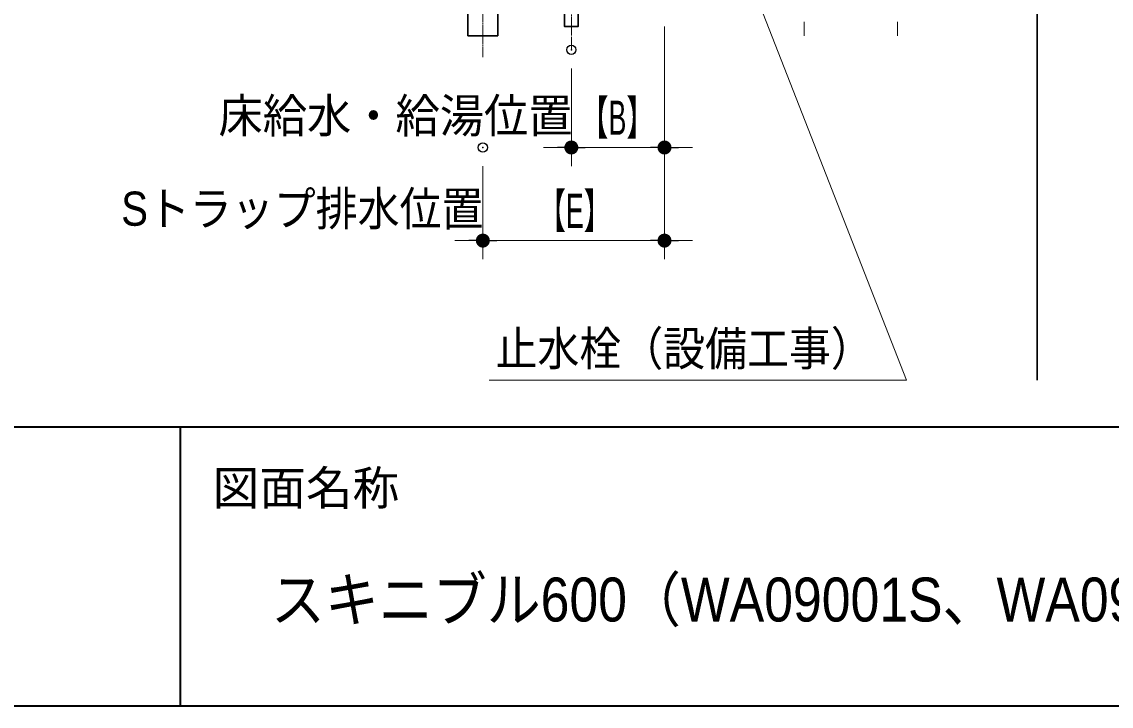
# Model space of a CAD drawing. Units: millimetres, scale not verified. Extents: x -6062 to 6062, y -3045 to 3045.
# Drawn here: x -4108 to -2938, y -2770 to -2035 of the extents above; entities that cross this region are included whole.
import ezdxf
from ezdxf.enums import TextEntityAlignment as Align

# ---------------------------------------------------------------- set-up
doc = ezdxf.new("R2010")
doc.units = ezdxf.units.MM
doc.header["$LTSCALE"] = 20
doc.header["$PDMODE"] = 32
doc.header["$PDSIZE"] = 10
doc.linetypes.add('USER1', pattern=[2.91, 1.76, -0.4, 0.35, -0.4])
for name, color, linetype, lineweight in [('0-1_4給排水', 7, 'Continuous', 30), ('0-2_1図面枠', 7, 'Continuous', 20), ('0-4_0', 7, 'Continuous', 25), ('0-6_2寸法-2', 7, 'Continuous', 15), ('0-8_2寸法-3', 7, 'Continuous', 15)]:
    doc.layers.add(name, color=color, linetype=linetype, lineweight=lineweight)
doc.layers.add('0-5_Defpoints', color=7, linetype='Continuous')
doc.styles.add('ＭＳ Ｐゴシック', font='')
doc.styles.get('ＭＳ Ｐゴシック').set_extended_font_data('MS PGothic')

# ---------------------------------------------------------------- blocks, each defined once
blk = doc.blocks.new('グループ-8')
at = {"layer": '0-1_4給排水', "linetype": 'USER1', "lineweight": 15}
blk.add_line((-36500, -41460), (-36500, -29380), dxfattribs=at)
at = {"layer": '0-1_4給排水'}
blk.add_lwpolyline([(-36820, -40400), (-36180, -40400), (-36180, -41000), (-36820, -41000)], close=True, dxfattribs=at)
blk = doc.blocks.new('グループ-12')
at = {"layer": '0-2_1図面枠', "lineweight": 35}
for p, q in [((-80000, -49400), (80000, -49400)), ((-43000, -49400), (-43000, -55400))]:
    blk.add_line(p, q, dxfattribs=at)
blk.add_lwpolyline([(-80000, 55400), (80000, 55400), (80000, -55400), (-80000, -55400)], close=True, dxfattribs=at)
blk = doc.blocks.new('図面枠')
at = {"layer": '0-2_1図面枠'}
blk.add_blockref('グループ-12', (0, 0), dxfattribs=at)
at = {"layer": '0-2_1図面枠', "style": 'ＭＳ Ｐゴシック'}
blk.add_text('図面名称', height=733.7, dxfattribs=at).set_placement((-42300.1, -51299.8), align=Align.BOTTOM_LEFT)
blk = doc.blocks.new('グループ-24')
at = {"layer": '0-1_4給排水', "linetype": 'USER1', "lineweight": 15}
blk.add_line((-34600, -39100), (-34600, -41300), dxfattribs=at)
at = {"layer": '0-1_4給排水'}
blk.add_lwpolyline([(-34800, -39600), (-34800, -40200), (-34400, -40200), (-34400, -39600)], dxfattribs=at)
for points in [[(-35200, -40200), (-34000, -40200), (-34000, -40400), (-35200, -40400)], [(-34750, -40400), (-34450, -40400), (-34450, -40800), (-34750, -40800)]]:
    blk.add_lwpolyline(points, close=True, dxfattribs=at)
blk = doc.blocks.new('_Dot')
at = {"layer": '0-4_0'}
blk.add_line((-10, 0), (-20, 0), dxfattribs=at)
for points in [[(0, 0), (-10, 0), (-9.92, 1.25)], [(0, 0), (-9.92, -1.25), (-10, 0)], [(0, 0), (-9.92, 1.25), (-9.69, 2.49)], [(0, 0), (-9.69, -2.49), (-9.92, -1.25)], [(0, 0), (-9.69, 2.49), (-9.3, 3.68)], [(0, 0), (-9.3, -3.68), (-9.69, -2.49)], [(0, 0), (-9.3, 3.68), (-8.76, 4.82)], [(0, 0), (-8.76, -4.82), (-9.3, -3.68)], [(0, 0), (-8.76, 4.82), (-8.09, 5.88)], [(0, 0), (-8.09, -5.88), (-8.76, -4.82)], [(0, 0), (-8.09, 5.88), (-7.29, 6.85)], [(0, 0), (-7.29, -6.85), (-8.09, -5.88)], [(0, 0), (-7.29, 6.85), (-6.37, 7.71)], [(0, 0), (-6.37, -7.71), (-7.29, -6.85)], [(0, 0), (-6.37, 7.71), (-5.36, 8.44)], [(0, 0), (-5.36, -8.44), (-6.37, -7.71)], [(0, 0), (-5.36, 8.44), (-4.26, 9.05)], [(0, 0), (-4.26, -9.05), (-5.36, -8.44)], [(0, 0), (-4.26, 9.05), (-3.09, 9.51)], [(0, 0), (-3.09, -9.51), (-4.26, -9.05)], [(0, 0), (-3.09, 9.51), (-1.87, 9.82)], [(0, 0), (-1.87, -9.82), (-3.09, -9.51)], [(0, 0), (-1.87, 9.82), (-0.63, 9.98)], [(0, 0), (-0.63, -9.98), (-1.87, -9.82)], [(0, 0), (-0.63, 9.98), (0.63, 9.98)], [(0, 0), (0.63, -9.98), (-0.63, -9.98)], [(0, 0), (0.63, 9.98), (1.87, 9.82)], [(0, 0), (1.87, 9.82), (3.09, 9.51)], [(0, 0), (3.09, 9.51), (4.26, 9.05)], [(0, 0), (4.26, 9.05), (5.36, 8.44)], [(0, 0), (5.36, 8.44), (6.37, 7.71)], [(0, 0), (6.37, 7.71), (7.29, 6.85)], [(0, 0), (7.29, 6.85), (8.09, 5.88)], [(0, 0), (8.09, 5.88), (8.76, 4.82)], [(0, 0), (8.76, 4.82), (9.3, 3.68)], [(0, 0), (9.3, 3.68), (9.69, 2.49)], [(0, 0), (9.69, 2.49), (9.92, 1.25)], [(0, 0), (9.92, 1.25), (10, 0)], [(0, 0), (1.87, -9.82), (0.63, -9.98)], [(0, 0), (3.09, -9.51), (1.87, -9.82)], [(0, 0), (4.26, -9.05), (3.09, -9.51)], [(0, 0), (5.36, -8.44), (4.26, -9.05)], [(0, 0), (6.37, -7.71), (5.36, -8.44)], [(0, 0), (7.29, -6.85), (6.37, -7.71)], [(0, 0), (8.09, -5.88), (7.29, -6.85)], [(0, 0), (8.76, -4.82), (8.09, -5.88)], [(0, 0), (9.3, -3.68), (8.76, -4.82)], [(0, 0), (9.69, -2.49), (9.3, -3.68)], [(0, 0), (9.92, -1.25), (9.69, -2.49)], [(0, 0), (10, 0), (9.92, -1.25)]]:
    blk.add_solid(points, dxfattribs=at)

msp = doc.modelspace()

# ---------------------------------------------------------------- linework, layer by layer
at = {"layer": '0-2_1図面枠', "lineweight": 30}
msp.add_line((-3017.5, 1750), (-3017.5, -2420), dxfattribs=at)
at = {"layer": '0-5_Defpoints'}
for p in [(-3517.5, -2065), (-3612.5, -2170), (-3417.5, -2170), (-3417.5, -2270)]:
    msp.add_point(p, dxfattribs=at)
at = {"layer": '0-6_2寸法-2'}
for p, q in [((-3267.5, -2035.01), (-3267.5, -2050.01)), ((-3167.5, -2035.01), (-3167.5, -2050.01)), ((-3417.5, -2040), (-3417.5, -2190)), ((-3417.5, -2040), (-3417.5, -2190)), ((-3517.5, -2085), (-3517.5, -2190)), ((-3517.5, -2085), (-3517.5, -2190)), ((-3532.51, -2170), (-3547.51, -2170)), ((-3517.5, -2170), (-3417.5, -2170)), ((-3502.49, -2170), (-3432.51, -2170)), ((-3402.49, -2170), (-3387.49, -2170)), ((-3612.5, -2190), (-3612.5, -2290)), ((-3612.5, -2190), (-3612.5, -2290)), ((-3417.5, -2190), (-3417.5, -2290)), ((-3417.5, -2190), (-3417.5, -2290)), ((-3627.51, -2270), (-3642.51, -2270)), ((-3612.5, -2270), (-3417.5, -2270)), ((-3597.49, -2270), (-3432.51, -2270)), ((-3402.49, -2270), (-3387.49, -2270))]:
    msp.add_line(p, q, dxfattribs=at)
at = {"layer": '0-8_2寸法-3'}
msp.add_lwpolyline([(-3605.69, -2420), (-3157.5, -2420), (-3478.25, -1599.9)], dxfattribs=at)

# ---------------------------------------------------------------- block references
at = {"layer": '0-1_4給排水', "xscale": 0.05, "yscale": 0.05}
for name in ['グループ-8', 'グループ-24']:
    msp.add_blockref(name, (-1787.5, 0), dxfattribs=at)
at = {"layer": '0-2_1図面枠', "xscale": 0.05, "yscale": 0.05}
msp.add_blockref('図面枠', (-1787.5, 0), dxfattribs=at)
at = {"layer": '0-6_2寸法-2', "xscale": 0.7503418, "yscale": 0.7503418}
for p in [(-3517.5, -2170), (-3417.5, -2170), (-3612.5, -2270), (-3417.5, -2270)]:
    msp.add_blockref('_Dot', p, dxfattribs=at)
at = {"layer": '0-6_2寸法-2', "xscale": 0.7503418, "yscale": 0.7503418, "rotation": 180}
for p in [(-3517.5, -2170), (-3417.5, -2170), (-3612.5, -2270), (-3417.5, -2270)]:
    msp.add_blockref('_Dot', p, dxfattribs=at)

# ---------------------------------------------------------------- texts
at = {"layer": '0-2_1図面枠', "style": 'ＭＳ Ｐゴシック', "width": 0.9}
msp.add_text('スキニブル600（WA09001S、WA09002S、WA09003S、WA09004S、WA09005S）＋ 洗面台 設備図面1', height=47.17, dxfattribs=at).set_placement((-3839.98, -2693.18), align=Align.BOTTOM_LEFT)
at = {"layer": '0-6_2寸法-2', "style": 'ＭＳ Ｐゴシック'}
for s, height, width, p in [('床給水・給湯位置', 36.66, 0.95, (-3896.31, -2165.12)), ('【B】', 36.69, 0.6, (-3507.65, -2167.37)), ('Sトラップ排水位置', 36.66, 0.9, (-4000.79, -2265.02)), ('【E】', 36.69, 0.6, (-3553.43, -2267.37))]:
    msp.add_text(s, height=height, dxfattribs=dict(at, width=width)).set_placement(p, align=Align.BOTTOM_LEFT)
at = {"layer": '0-8_2寸法-3', "style": 'ＭＳ Ｐゴシック', "width": 0.9}
msp.add_text('止水栓（設備工事）', height=36.66, dxfattribs=at).set_placement((-3598.89, -2415.23), align=Align.BOTTOM_LEFT)

doc.saveas('drawing.dxf')
